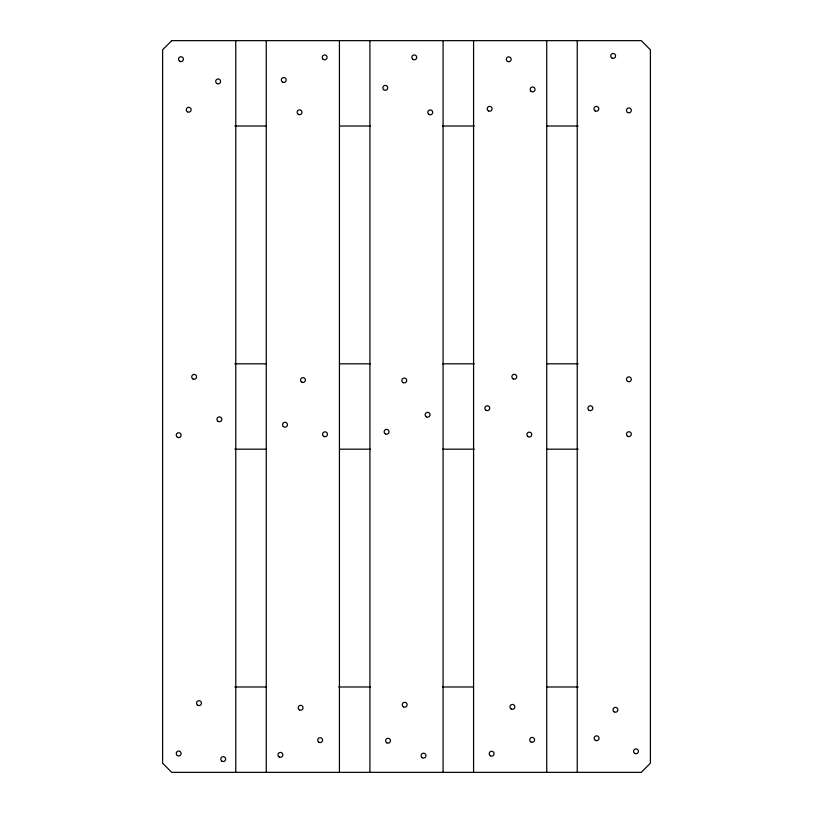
<?xml version="1.0" encoding="UTF-8"?>
<svg xmlns="http://www.w3.org/2000/svg" width="813" height="813" viewBox="0 0 813 813"><rect width="100%" height="100%" fill="white"/><g stroke="black" fill="none" stroke-linecap="round" stroke-linejoin="round"><path stroke-width="1.22" d="M234.815 126.015L266.491 126.015M339.986 126.015L370.393 126.015M442.607 126.015L474.284 126.015M546.509 126.015L578.185 126.015M234.815 363.818L266.491 363.818M339.986 363.818L370.393 363.818M442.607 363.818L474.284 363.818M546.509 363.818L578.185 363.818M234.815 449.183L266.491 449.183M339.986 449.183L370.393 449.183M442.607 449.183L474.284 449.183M546.509 449.183L578.185 449.183M234.815 686.985L266.491 686.985M338.716 686.985L370.393 686.985M442.607 686.985L473.014 686.985M546.509 686.985L578.185 686.985M577.23 40.65L577.23 772.35M546.743 40.65L546.743 772.35M473.573 40.65L473.573 772.35M443.085 40.65L443.085 772.35M369.915 40.65L369.915 772.35M339.428 40.65L339.428 772.35M266.258 40.65L266.258 772.35M235.77 40.65L235.77 772.35M171.746 40.65L162.6 49.796L162.6 763.204L171.746 772.35L641.254 772.35L650.4 763.204L650.4 49.796L641.254 40.65L171.746 40.65M187.488 111.848A2.439 2.439 0 0 0 191.146 109.735A2.439 2.439 0 0 0 187.488 107.621A2.439 2.439 0 0 0 187.488 111.848M216.919 83.515A2.439 2.439 0 0 0 220.577 81.402A2.439 2.439 0 0 0 216.919 79.288A2.439 2.439 0 0 0 216.919 83.515M179.764 61.29A2.439 2.439 0 0 0 183.423 59.176A2.439 2.439 0 0 0 179.764 57.062A2.439 2.439 0 0 0 179.764 61.29M282.558 82.072A2.439 2.439 0 0 0 286.217 79.959A2.439 2.439 0 0 0 282.558 77.845A2.439 2.439 0 0 0 282.558 82.072M298.351 114.389A2.439 2.439 0 0 0 302.009 112.275A2.439 2.439 0 0 0 298.351 110.172A2.439 2.439 0 0 0 298.351 114.389M322.934 59.095A2.439 2.439 0 0 0 327.019 58.008A2.439 2.439 0 0 0 324.031 55.02A2.439 2.439 0 0 0 322.934 59.095M412.567 59.095A2.439 2.439 0 0 0 416.652 58.008A2.439 2.439 0 0 0 413.665 55.02A2.439 2.439 0 0 0 412.567 59.095M383.563 89.572A2.439 2.439 0 0 0 387.649 88.485A2.439 2.439 0 0 0 384.661 85.497A2.439 2.439 0 0 0 383.563 89.572M428.542 114.074A2.439 2.439 0 0 0 432.628 112.987A2.439 2.439 0 0 0 429.64 109.999A2.439 2.439 0 0 0 428.542 114.074M530.879 91.127A2.439 2.439 0 0 0 534.964 90.04A2.439 2.439 0 0 0 531.976 87.052A2.439 2.439 0 0 0 530.879 91.127M507.525 61.412A2.439 2.439 0 0 0 511.184 59.308A2.439 2.439 0 0 0 507.525 57.195A2.439 2.439 0 0 0 507.525 61.412M488.45 110.914A2.439 2.439 0 0 0 492.109 108.81A2.439 2.439 0 0 0 488.45 106.696A2.439 2.439 0 0 0 488.45 110.914M595.157 110.914A2.439 2.439 0 0 0 598.815 108.81A2.439 2.439 0 0 0 595.157 106.696A2.439 2.439 0 0 0 595.157 110.914M611.935 58.028A2.439 2.439 0 0 0 615.593 55.914A2.439 2.439 0 0 0 611.935 53.8A2.439 2.439 0 0 0 611.935 58.028M627.666 112.509A2.439 2.439 0 0 0 631.325 110.395A2.439 2.439 0 0 0 627.666 108.292A2.439 2.439 0 0 0 627.666 112.509M627.666 436.286A2.439 2.439 0 0 0 631.325 434.172A2.439 2.439 0 0 0 627.666 432.069A2.439 2.439 0 0 0 627.666 436.286M627.666 381.409A2.439 2.439 0 0 0 631.325 379.295A2.439 2.439 0 0 0 627.666 377.191A2.439 2.439 0 0 0 627.666 381.409M589.13 410.311A2.439 2.439 0 0 0 592.789 408.197A2.439 2.439 0 0 0 589.13 406.094A2.439 2.439 0 0 0 589.13 410.311M486.083 410.311A2.439 2.439 0 0 0 489.741 408.197A2.439 2.439 0 0 0 486.083 406.094A2.439 2.439 0 0 0 486.083 410.311M513.094 378.868A2.439 2.439 0 0 0 516.753 376.754A2.439 2.439 0 0 0 513.094 374.641A2.439 2.439 0 0 0 513.094 378.868M527.607 436.317A2.439 2.439 0 0 0 531.682 435.219A2.439 2.439 0 0 0 528.694 432.231A2.439 2.439 0 0 0 527.607 436.317M426.368 416.886A2.439 2.439 0 0 0 430.026 414.772A2.439 2.439 0 0 0 426.368 412.658A2.439 2.439 0 0 0 426.368 416.886M403.065 382.588A2.439 2.439 0 0 0 406.724 380.474A2.439 2.439 0 0 0 403.065 378.36A2.439 2.439 0 0 0 403.065 382.588M385.372 433.888A2.439 2.439 0 0 0 389.031 431.774A2.439 2.439 0 0 0 385.372 429.671A2.439 2.439 0 0 0 385.372 433.888M283.28 426.469A2.439 2.439 0 0 0 287.365 425.372A2.439 2.439 0 0 0 284.377 422.384A2.439 2.439 0 0 0 283.28 426.469M301.755 382.161A2.439 2.439 0 0 0 305.414 380.047A2.439 2.439 0 0 0 301.755 377.933A2.439 2.439 0 0 0 301.755 382.161M323.798 436.388A2.439 2.439 0 0 0 327.456 434.274A2.439 2.439 0 0 0 323.798 432.16A2.439 2.439 0 0 0 323.798 436.388M218.148 421.419A2.439 2.439 0 0 0 221.807 419.305A2.439 2.439 0 0 0 218.148 417.191A2.439 2.439 0 0 0 218.148 421.419M192.925 378.949A2.439 2.439 0 0 0 196.583 376.836A2.439 2.439 0 0 0 192.925 374.732A2.439 2.439 0 0 0 192.925 378.949M177.458 437.303A2.439 2.439 0 0 0 181.116 435.189A2.439 2.439 0 0 0 177.458 433.075A2.439 2.439 0 0 0 177.458 437.303M177.458 755.592A2.439 2.439 0 0 0 181.116 753.478A2.439 2.439 0 0 0 177.458 751.364A2.439 2.439 0 0 0 177.458 755.592M197.762 705.267A2.439 2.439 0 0 0 201.421 703.154A2.439 2.439 0 0 0 197.762 701.04A2.439 2.439 0 0 0 197.762 705.267M222 761.222A2.439 2.439 0 0 0 225.658 759.108A2.439 2.439 0 0 0 222 756.994A2.439 2.439 0 0 0 222 761.222M318.94 742.269A2.439 2.439 0 0 0 322.598 740.155A2.439 2.439 0 0 0 318.94 738.041A2.439 2.439 0 0 0 318.94 742.269M299.428 709.891A2.439 2.439 0 0 0 303.086 707.777A2.439 2.439 0 0 0 299.428 705.664A2.439 2.439 0 0 0 299.428 709.891M279.194 756.944A2.439 2.439 0 0 0 282.853 754.84A2.439 2.439 0 0 0 279.194 752.726A2.439 2.439 0 0 0 279.194 756.944M386.815 742.838A2.439 2.439 0 0 0 390.474 740.724A2.439 2.439 0 0 0 386.815 738.611A2.439 2.439 0 0 0 386.815 742.838M403.472 706.873A2.439 2.439 0 0 0 407.13 704.759A2.439 2.439 0 0 0 403.472 702.645A2.439 2.439 0 0 0 403.472 706.873M422.333 757.757A2.439 2.439 0 0 0 425.992 755.643A2.439 2.439 0 0 0 422.333 753.529A2.439 2.439 0 0 0 422.333 757.757M530.94 741.934A2.439 2.439 0 0 0 534.598 739.82A2.439 2.439 0 0 0 530.94 737.706A2.439 2.439 0 0 0 530.94 741.934M511.184 708.987A2.439 2.439 0 0 0 514.842 706.873A2.439 2.439 0 0 0 511.184 704.759A2.439 2.439 0 0 0 511.184 708.987M490.422 755.816A2.439 2.439 0 0 0 494.08 753.702A2.439 2.439 0 0 0 490.422 751.588A2.439 2.439 0 0 0 490.422 755.816M595.39 740.379A2.439 2.439 0 0 0 599.049 738.265A2.439 2.439 0 0 0 595.39 736.151A2.439 2.439 0 0 0 595.39 740.379M614.232 711.893A2.439 2.439 0 0 0 617.89 709.779A2.439 2.439 0 0 0 614.232 707.676A2.439 2.439 0 0 0 614.232 711.893M634.78 753.427A2.439 2.439 0 0 0 638.439 751.324A2.439 2.439 0 0 0 634.78 749.21A2.439 2.439 0 0 0 634.78 753.427"/></g></svg>
